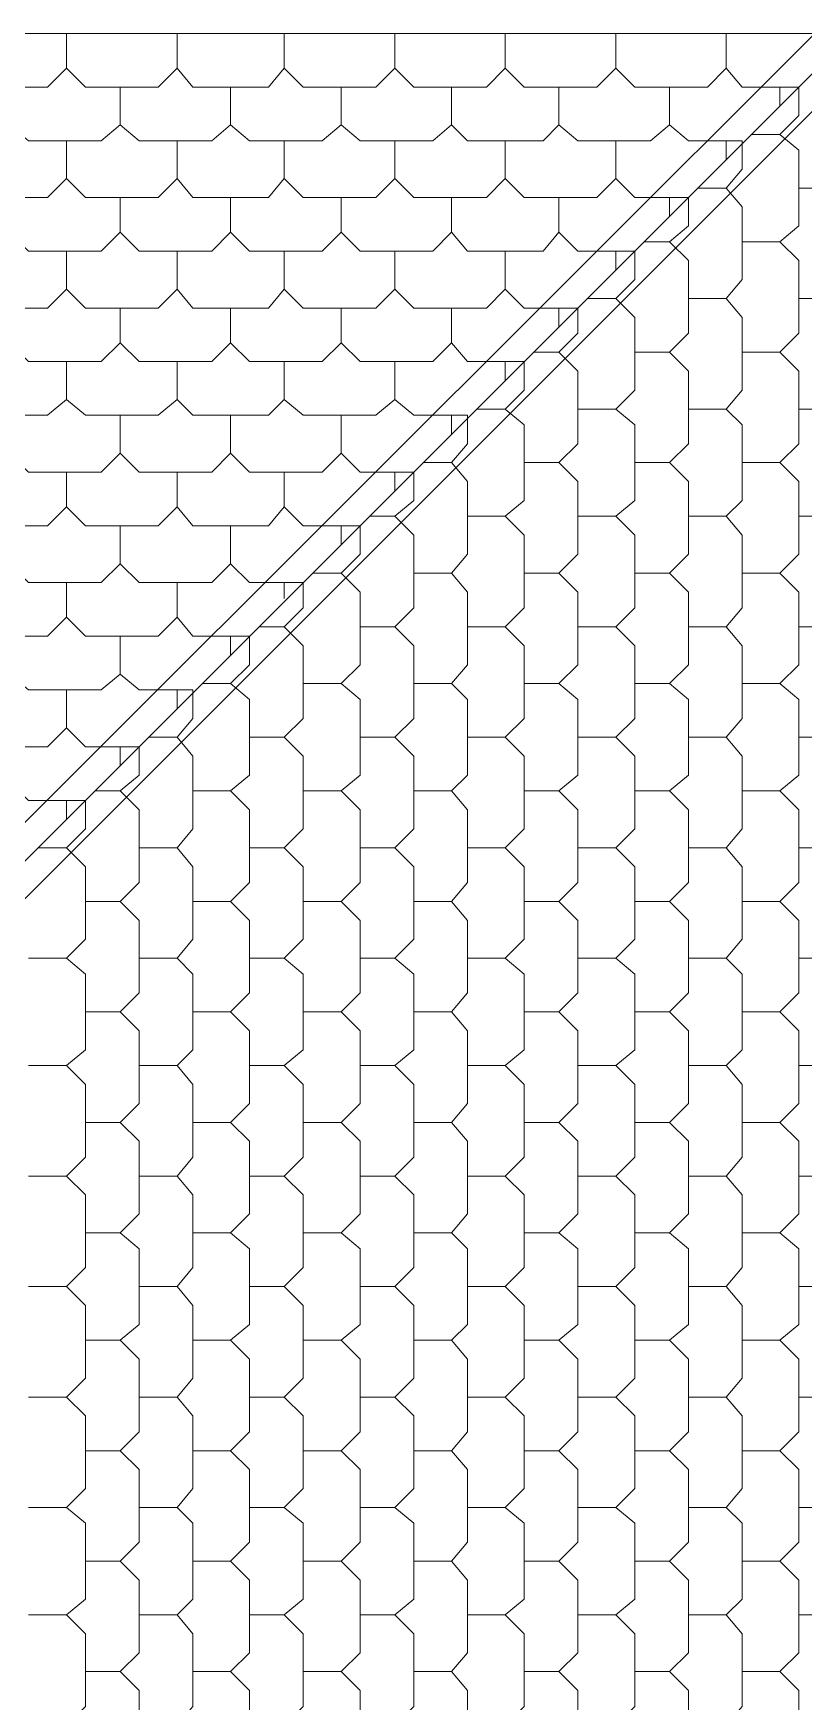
# Model space of a CAD drawing. Header units: millimetres. Extents: x -59 to 47, y 152 to 919.
# Drawn here: x 13.31 to 16.44, y 610.87 to 617.65 of the extents above; entities that cross this region are included whole.
import ezdxf

# ---------------------------------------------------------------- set-up
doc = ezdxf.new("R2010")
doc.units = ezdxf.units.MM
doc.layers.add('PDF_014408$BL-ROOF', color=7, linetype='Continuous')

msp = doc.modelspace()

# ---------------------------------------------------------------- linework, layer by layer
at = {"layer": 'PDF_014408$BL-ROOF', "lineweight": 9}
for points in [[(-49.6944, 617.6501), (-40.2316, 608.1873), (-32.5383, 608.1873), (-32.5383, 615.7909), (-9.4968, 615.7909), (-9.4968, 609.2259), (7.7619, 609.2259), (7.7619, 608.7771), (16.6349, 617.6501)], [(16.6349, 617.6501), (7.7619, 608.7771), (7.7619, 607.5975), (16.6349, 598.7245)]]:
    msp.add_lwpolyline(points, close=True, dxfattribs=at)
for points in [[(7.7619, 608.9438), (16.481, 617.6501)], [(12.9934, 617.509), (13.0703, 617.4321), (13.3652, 617.4321), (13.4422, 617.509), (13.4422, 617.6501)], [(13.4422, 617.509), (13.5191, 617.4321), (13.814, 617.4321), (13.891, 617.509), (13.891, 617.6501)], [(13.891, 617.509), (13.9551, 617.4321), (14.2628, 617.4321), (14.3269, 617.509), (14.3269, 617.6501)], [(14.3269, 617.509), (14.4038, 617.4321), (14.6988, 617.4321), (14.7757, 617.509), (14.7757, 617.6501)], [(14.7757, 617.509), (14.8526, 617.4321), (15.1475, 617.4321), (15.2245, 617.509), (15.2245, 617.6501)], [(15.2245, 617.509), (15.3014, 617.4321), (15.5963, 617.4321), (15.6732, 617.509), (15.6732, 617.6501)], [(16.122, 617.509), (16.122, 617.6501)], [(7.7619, 608.6232), (16.6349, 617.4962)], [(15.6732, 617.509), (15.7502, 617.4321), (16.0451, 617.4321), (16.122, 617.509), (16.1861, 617.4321), (16.4169, 617.4321), (16.4169, 617.3167), (16.34, 617.2398)], [(13.2114, 617.2782), (13.2883, 617.2141), (13.5832, 617.2141), (13.6602, 617.2782), (13.6602, 617.4321)], [(13.6602, 617.2782), (13.7371, 617.2141), (14.032, 617.2141), (14.1089, 617.2782), (14.1089, 617.4321)], [(14.1089, 617.2782), (14.1859, 617.2141), (14.4808, 617.2141), (14.5577, 617.2782), (14.5577, 617.4321)], [(14.5577, 617.2782), (14.6346, 617.2141), (14.9296, 617.2141), (15.0065, 617.2782), (15.0065, 617.4321)], [(15.0065, 617.2782), (15.0706, 617.2141), (15.3783, 617.2141), (15.4424, 617.2782), (15.4424, 617.4321)], [(15.4424, 617.2782), (15.5194, 617.2141), (15.8143, 617.2141), (15.8912, 617.2782), (15.8912, 617.4321)], [(16.34, 617.3552), (16.34, 617.4321)], [(15.8912, 617.2782), (15.9682, 617.2141), (16.1861, 617.2141), (16.1861, 617.0987), (16.122, 617.0218)], [(12.9934, 617.0603), (13.0703, 616.9833), (13.3652, 616.9833), (13.4422, 617.0603), (13.4422, 617.2141)], [(13.4422, 617.0603), (13.5191, 616.9833), (13.814, 616.9833), (13.891, 617.0603), (13.891, 617.2141)], [(13.891, 617.0603), (13.9551, 616.9833), (14.2628, 616.9833), (14.3269, 617.0603), (14.3269, 617.2141)], [(14.3269, 617.0603), (14.4038, 616.9833), (14.6988, 616.9833), (14.7757, 617.0603), (14.7757, 617.2141)], [(14.7757, 617.0603), (14.8526, 616.9833), (15.1475, 616.9833), (15.2245, 617.0603), (15.2245, 617.2141)], [(15.2245, 617.0603), (15.3014, 616.9833), (15.5963, 616.9833), (15.6732, 617.0603), (15.6732, 617.2141)], [(16.122, 617.1372), (16.122, 617.2141)], [(16.34, 616.8038), (16.4169, 616.8679), (16.4169, 617.1757), (16.34, 617.2398), (16.2246, 617.2398)], [(15.6732, 617.0603), (15.7502, 616.9833), (15.9682, 616.9833), (15.9682, 616.8679), (15.8912, 616.8038)], [(16.122, 616.573), (16.1861, 616.6499), (16.1861, 616.9449), (16.122, 617.0218), (16.0066, 617.0218)], [(16.6349, 616.9449), (16.558, 617.0218), (16.4169, 617.0218)], [(13.2114, 616.8423), (13.2883, 616.7653), (13.5832, 616.7653), (13.6602, 616.8423), (13.6602, 616.9833)], [(13.6602, 616.8423), (13.7371, 616.7653), (14.032, 616.7653), (14.1089, 616.8423), (14.1089, 616.9833)], [(14.1089, 616.8423), (14.1859, 616.7653), (14.4808, 616.7653), (14.5577, 616.8423), (14.5577, 616.9833)], [(14.5577, 616.8423), (14.6346, 616.7653), (14.9296, 616.7653), (15.0065, 616.8423), (15.0065, 616.9833)], [(15.0065, 616.8423), (15.0706, 616.7653), (15.3783, 616.7653), (15.4424, 616.8423), (15.4424, 616.9833)], [(15.8912, 616.9064), (15.8912, 616.9833)], [(15.4424, 616.8423), (15.5194, 616.7653), (15.7502, 616.7653), (15.7502, 616.6499), (15.6732, 616.573)], [(15.8912, 616.355), (15.9682, 616.432), (15.9682, 616.7269), (15.8912, 616.8038), (15.7886, 616.8038)], [(16.34, 616.355), (16.4169, 616.432), (16.4169, 616.7269), (16.34, 616.8038), (16.1861, 616.8038)], [(12.9934, 616.6115), (13.0703, 616.5345), (13.3652, 616.5345), (13.4422, 616.6115), (13.4422, 616.7653)], [(13.4422, 616.6115), (13.5191, 616.5345), (13.814, 616.5345), (13.891, 616.6115), (13.891, 616.7653)], [(13.891, 616.6115), (13.9551, 616.5345), (14.2628, 616.5345), (14.3269, 616.6115), (14.3269, 616.7653)], [(14.3269, 616.6115), (14.4038, 616.5345), (14.6988, 616.5345), (14.7757, 616.6115), (14.7757, 616.7653)], [(14.7757, 616.6115), (14.8526, 616.5345), (15.1475, 616.5345), (15.2245, 616.6115), (15.2245, 616.7653)], [(15.6732, 616.6884), (15.6732, 616.7653)], [(15.2245, 616.6115), (15.3014, 616.5345), (15.5194, 616.5345), (15.5194, 616.432), (15.4424, 616.355)], [(13.2114, 616.3935), (13.2883, 616.3166), (13.5832, 616.3166), (13.6602, 616.3935), (13.6602, 616.5345)], [(13.6602, 616.3935), (13.7371, 616.3166), (14.032, 616.3166), (14.1089, 616.3935), (14.1089, 616.5345)], [(14.1089, 616.3935), (14.1859, 616.3166), (14.4808, 616.3166), (14.5577, 616.3935), (14.5577, 616.5345)], [(14.5577, 616.3935), (14.6346, 616.3166), (14.9296, 616.3166), (15.0065, 616.3935), (15.0065, 616.5345)], [(15.4424, 616.4576), (15.4424, 616.5345)], [(15.6732, 616.1242), (15.7502, 616.2012), (15.7502, 616.4961), (15.6732, 616.573), (15.5578, 616.573)], [(16.122, 616.1242), (16.1861, 616.2012), (16.1861, 616.4961), (16.122, 616.573), (15.9682, 616.573)], [(16.6349, 616.4961), (16.558, 616.573), (16.4169, 616.573)], [(15.0065, 616.3935), (15.0706, 616.3166), (15.3014, 616.3166), (15.3014, 616.2012), (15.2245, 616.1242)], [(15.4424, 615.9063), (15.5194, 615.9832), (15.5194, 616.2781), (15.4424, 616.355), (15.3399, 616.355)], [(15.8912, 615.9063), (15.9682, 615.9832), (15.9682, 616.2781), (15.8912, 616.355), (15.7502, 616.355)], [(16.34, 615.9063), (16.4169, 615.9832), (16.4169, 616.2781), (16.34, 616.355), (16.1861, 616.355)], [(12.9934, 616.1627), (13.0703, 616.0986), (13.3652, 616.0986), (13.4422, 616.1627), (13.4422, 616.3166)], [(13.4422, 616.1627), (13.5191, 616.0986), (13.814, 616.0986), (13.891, 616.1627), (13.891, 616.3166)], [(13.891, 616.1627), (13.9551, 616.0986), (14.2628, 616.0986), (14.3269, 616.1627), (14.3269, 616.3166)], [(14.3269, 616.1627), (14.4038, 616.0986), (14.6988, 616.0986), (14.7757, 616.1627), (14.7757, 616.3166)], [(15.2245, 616.2396), (15.2245, 616.3166)], [(14.7757, 616.1627), (14.8526, 616.0986), (15.0706, 616.0986), (15.0706, 615.9832), (15.0065, 615.9063)], [(15.2245, 615.6883), (15.3014, 615.7524), (15.3014, 616.0601), (15.2245, 616.1242), (15.1091, 616.1242)], [(15.6732, 615.6883), (15.7502, 615.7524), (15.7502, 616.0601), (15.6732, 616.1242), (15.5194, 616.1242)], [(16.122, 615.6883), (16.1861, 615.7524), (16.1861, 616.0601), (16.122, 616.1242), (15.9682, 616.1242)], [(16.6349, 616.0601), (16.558, 616.1242), (16.4169, 616.1242)], [(13.2114, 615.9447), (13.2883, 615.8678), (13.5832, 615.8678), (13.6602, 615.9447), (13.6602, 616.0986)], [(13.6602, 615.9447), (13.7371, 615.8678), (14.032, 615.8678), (14.1089, 615.9447), (14.1089, 616.0986)], [(14.1089, 615.9447), (14.1859, 615.8678), (14.4808, 615.8678), (14.5577, 615.9447), (14.5577, 616.0986)], [(15.0065, 616.0217), (15.0065, 616.0986)], [(14.5577, 615.9447), (14.6346, 615.8678), (14.8526, 615.8678), (14.8526, 615.7524), (14.7757, 615.6883)], [(12.9934, 615.7267), (13.0703, 615.6498), (13.3652, 615.6498), (13.4422, 615.7267), (13.4422, 615.8678)], [(13.4422, 615.7267), (13.5191, 615.6498), (13.814, 615.6498), (13.891, 615.7267), (13.891, 615.8678)], [(13.891, 615.7267), (13.9551, 615.6498), (14.2628, 615.6498), (14.3269, 615.7267), (14.3269, 615.8678)], [(14.7757, 615.7909), (14.7757, 615.8678)], [(15.0065, 615.4575), (15.0706, 615.5344), (15.0706, 615.8293), (15.0065, 615.9063), (14.8911, 615.9063)], [(15.4424, 615.4575), (15.5194, 615.5344), (15.5194, 615.8293), (15.4424, 615.9063), (15.3014, 615.9063)], [(15.8912, 615.4575), (15.9682, 615.5344), (15.9682, 615.8293), (15.8912, 615.9063), (15.7502, 615.9063)], [(16.34, 615.4575), (16.4169, 615.5344), (16.4169, 615.8293), (16.34, 615.9063), (16.1861, 615.9063)], [(14.3269, 615.7267), (14.4038, 615.6498), (14.6346, 615.6498), (14.6346, 615.5344), (14.5577, 615.4575)], [(13.2114, 615.4959), (13.2883, 615.419), (13.5832, 615.419), (13.6602, 615.4959), (13.6602, 615.6498)], [(13.6602, 615.4959), (13.7371, 615.419), (14.032, 615.419), (14.1089, 615.4959), (14.1089, 615.6498)], [(14.5577, 615.5729), (14.5577, 615.6498)], [(14.7757, 615.2395), (14.8526, 615.3164), (14.8526, 615.6113), (14.7757, 615.6883), (14.6731, 615.6883)], [(15.2245, 615.2395), (15.3014, 615.3164), (15.3014, 615.6113), (15.2245, 615.6883), (15.0706, 615.6883)], [(15.6732, 615.2395), (15.7502, 615.3164), (15.7502, 615.6113), (15.6732, 615.6883), (15.5194, 615.6883)], [(16.122, 615.2395), (16.1861, 615.3164), (16.1861, 615.6113), (16.122, 615.6883), (15.9682, 615.6883)], [(16.6349, 615.6113), (16.558, 615.6883), (16.4169, 615.6883)], [(14.1089, 615.4959), (14.1859, 615.419), (14.4038, 615.419), (14.4038, 615.3164), (14.3269, 615.2395)], [(14.5577, 615.0087), (14.6346, 615.0856), (14.6346, 615.3805), (14.5577, 615.4575), (14.4423, 615.4575)], [(15.0065, 615.0087), (15.0706, 615.0856), (15.0706, 615.3805), (15.0065, 615.4575), (14.8526, 615.4575)], [(15.4424, 615.0087), (15.5194, 615.0856), (15.5194, 615.3805), (15.4424, 615.4575), (15.3014, 615.4575)], [(15.8912, 615.0087), (15.9682, 615.0856), (15.9682, 615.3805), (15.8912, 615.4575), (15.7502, 615.4575)], [(16.34, 615.0087), (16.4169, 615.0856), (16.4169, 615.3805), (16.34, 615.4575), (16.1861, 615.4575)], [(12.9934, 615.278), (13.0703, 615.201), (13.3652, 615.201), (13.4422, 615.278), (13.4422, 615.419)], [(13.4422, 615.278), (13.5191, 615.201), (13.814, 615.201), (13.891, 615.278), (13.891, 615.419)], [(14.3269, 615.3549), (14.3269, 615.419)], [(13.891, 615.278), (13.9551, 615.201), (14.1859, 615.201), (14.1859, 615.0856), (14.1089, 615.0087)], [(13.2114, 615.0472), (13.2883, 614.9831), (13.5832, 614.9831), (13.6602, 615.0472), (13.6602, 615.201)], [(14.1089, 615.1241), (14.1089, 615.201)], [(14.3269, 614.7907), (14.4038, 614.8677), (14.4038, 615.1626), (14.3269, 615.2395), (14.2243, 615.2395)], [(14.7757, 614.7907), (14.8526, 614.8677), (14.8526, 615.1626), (14.7757, 615.2395), (14.6346, 615.2395)], [(15.2245, 614.7907), (15.3014, 614.8677), (15.3014, 615.1626), (15.2245, 615.2395), (15.0706, 615.2395)], [(15.6732, 614.7907), (15.7502, 614.8677), (15.7502, 615.1626), (15.6732, 615.2395), (15.5194, 615.2395)], [(16.122, 614.7907), (16.1861, 614.8677), (16.1861, 615.1626), (16.122, 615.2395), (15.9682, 615.2395)], [(16.6349, 615.1626), (16.558, 615.2395), (16.4169, 615.2395)], [(13.6602, 615.0472), (13.7371, 614.9831), (13.9551, 614.9831), (13.9551, 614.8677), (13.891, 614.7907)], [(12.9934, 614.8292), (13.0703, 614.7523), (13.3652, 614.7523), (13.4422, 614.8292), (13.4422, 614.9831)], [(13.891, 614.9061), (13.891, 614.9831)], [(14.1089, 614.5727), (14.1859, 614.6369), (14.1859, 614.9446), (14.1089, 615.0087), (13.9935, 615.0087)], [(14.5577, 614.5727), (14.6346, 614.6369), (14.6346, 614.9446), (14.5577, 615.0087), (14.4038, 615.0087)], [(15.0065, 614.5727), (15.0706, 614.6369), (15.0706, 614.9446), (15.0065, 615.0087), (14.8526, 615.0087)], [(15.4424, 614.5727), (15.5194, 614.6369), (15.5194, 614.9446), (15.4424, 615.0087), (15.3014, 615.0087)], [(15.8912, 614.5727), (15.9682, 614.6369), (15.9682, 614.9446), (15.8912, 615.0087), (15.7502, 615.0087)], [(16.34, 614.5727), (16.4169, 614.6369), (16.4169, 614.9446), (16.34, 615.0087), (16.1861, 615.0087)], [(13.4422, 614.8292), (13.5191, 614.7523), (13.7371, 614.7523), (13.7371, 614.6369), (13.6602, 614.5727)], [(13.891, 614.3419), (13.9551, 614.4189), (13.9551, 614.7138), (13.891, 614.7907), (13.7756, 614.7907)], [(14.3269, 614.3419), (14.4038, 614.4189), (14.4038, 614.7138), (14.3269, 614.7907), (14.1859, 614.7907)], [(14.7757, 614.3419), (14.8526, 614.4189), (14.8526, 614.7138), (14.7757, 614.7907), (14.6346, 614.7907)], [(15.2245, 614.3419), (15.3014, 614.4189), (15.3014, 614.7138), (15.2245, 614.7907), (15.0706, 614.7907)], [(15.6732, 614.3419), (15.7502, 614.4189), (15.7502, 614.7138), (15.6732, 614.7907), (15.5194, 614.7907)], [(16.122, 614.3419), (16.1861, 614.4189), (16.1861, 614.7138), (16.122, 614.7907), (15.9682, 614.7907)], [(16.6349, 614.7138), (16.558, 614.7907), (16.4169, 614.7907)], [(13.6602, 614.6753), (13.6602, 614.7523)], [(13.2114, 614.6112), (13.2883, 614.5343), (13.5191, 614.5343), (13.5191, 614.4189), (13.4422, 614.3419)], [(13.6602, 614.124), (13.7371, 614.2009), (13.7371, 614.4958), (13.6602, 614.5727), (13.5576, 614.5727)], [(14.1089, 614.124), (14.1859, 614.2009), (14.1859, 614.4958), (14.1089, 614.5727), (13.9551, 614.5727)], [(14.5577, 614.124), (14.6346, 614.2009), (14.6346, 614.4958), (14.5577, 614.5727), (14.4038, 614.5727)], [(15.0065, 614.124), (15.0706, 614.2009), (15.0706, 614.4958), (15.0065, 614.5727), (14.8526, 614.5727)], [(15.4424, 614.124), (15.5194, 614.2009), (15.5194, 614.4958), (15.4424, 614.5727), (15.3014, 614.5727)], [(15.8912, 614.124), (15.9682, 614.2009), (15.9682, 614.4958), (15.8912, 614.5727), (15.7502, 614.5727)], [(16.34, 614.124), (16.4169, 614.2009), (16.4169, 614.4958), (16.34, 614.5727), (16.1861, 614.5727)], [(13.4422, 614.4573), (13.4422, 614.5343)], [(13.4422, 613.8932), (13.5191, 613.9701), (13.5191, 614.265), (13.4422, 614.3419), (13.3268, 614.3419)], [(13.891, 613.8932), (13.9551, 613.9701), (13.9551, 614.265), (13.891, 614.3419), (13.7371, 614.3419)], [(14.3269, 613.8932), (14.4038, 613.9701), (14.4038, 614.265), (14.3269, 614.3419), (14.1859, 614.3419)], [(14.7757, 613.8932), (14.8526, 613.9701), (14.8526, 614.265), (14.7757, 614.3419), (14.6346, 614.3419)], [(15.2245, 613.8932), (15.3014, 613.9701), (15.3014, 614.265), (15.2245, 614.3419), (15.0706, 614.3419)], [(15.6732, 613.8932), (15.7502, 613.9701), (15.7502, 614.265), (15.6732, 614.3419), (15.5194, 614.3419)], [(16.122, 613.8932), (16.1861, 613.9701), (16.1861, 614.265), (16.122, 614.3419), (15.9682, 614.3419)], [(16.6349, 614.265), (16.558, 614.3419), (16.4169, 614.3419)], [(13.6602, 613.6752), (13.7371, 613.7521), (13.7371, 614.047), (13.6602, 614.124), (13.5191, 614.124)], [(14.1089, 613.6752), (14.1859, 613.7521), (14.1859, 614.047), (14.1089, 614.124), (13.9551, 614.124)], [(14.5577, 613.6752), (14.6346, 613.7521), (14.6346, 614.047), (14.5577, 614.124), (14.4038, 614.124)], [(15.0065, 613.6752), (15.0706, 613.7521), (15.0706, 614.047), (15.0065, 614.124), (14.8526, 614.124)], [(15.4424, 613.6752), (15.5194, 613.7521), (15.5194, 614.047), (15.4424, 614.124), (15.3014, 614.124)], [(15.8912, 613.6752), (15.9682, 613.7521), (15.9682, 614.047), (15.8912, 614.124), (15.7502, 614.124)], [(16.34, 613.6752), (16.4169, 613.7521), (16.4169, 614.047), (16.34, 614.124), (16.1861, 614.124)], [(13.4422, 613.4572), (13.5191, 613.5213), (13.5191, 613.8291), (13.4422, 613.8932), (13.2883, 613.8932)], [(13.891, 613.4572), (13.9551, 613.5213), (13.9551, 613.8291), (13.891, 613.8932), (13.7371, 613.8932)], [(14.3269, 613.4572), (14.4038, 613.5213), (14.4038, 613.8291), (14.3269, 613.8932), (14.1859, 613.8932)], [(14.7757, 613.4572), (14.8526, 613.5213), (14.8526, 613.8291), (14.7757, 613.8932), (14.6346, 613.8932)], [(15.2245, 613.4572), (15.3014, 613.5213), (15.3014, 613.8291), (15.2245, 613.8932), (15.0706, 613.8932)], [(15.6732, 613.4572), (15.7502, 613.5213), (15.7502, 613.8291), (15.6732, 613.8932), (15.5194, 613.8932)], [(16.122, 613.4572), (16.1861, 613.5213), (16.1861, 613.8291), (16.122, 613.8932), (15.9682, 613.8932)], [(16.6349, 613.8291), (16.558, 613.8932), (16.4169, 613.8932)], [(13.6602, 613.2264), (13.7371, 613.3033), (13.7371, 613.5983), (13.6602, 613.6752), (13.5191, 613.6752)], [(14.1089, 613.2264), (14.1859, 613.3033), (14.1859, 613.5983), (14.1089, 613.6752), (13.9551, 613.6752)], [(14.5577, 613.2264), (14.6346, 613.3033), (14.6346, 613.5983), (14.5577, 613.6752), (14.4038, 613.6752)], [(15.0065, 613.2264), (15.0706, 613.3033), (15.0706, 613.5983), (15.0065, 613.6752), (14.8526, 613.6752)], [(15.4424, 613.2264), (15.5194, 613.3033), (15.5194, 613.5983), (15.4424, 613.6752), (15.3014, 613.6752)], [(15.8912, 613.2264), (15.9682, 613.3033), (15.9682, 613.5983), (15.8912, 613.6752), (15.7502, 613.6752)], [(16.34, 613.2264), (16.4169, 613.3033), (16.4169, 613.5983), (16.34, 613.6752), (16.1861, 613.6752)], [(13.4422, 613.0084), (13.5191, 613.0854), (13.5191, 613.3803), (13.4422, 613.4572), (13.2883, 613.4572)], [(13.891, 613.0084), (13.9551, 613.0854), (13.9551, 613.3803), (13.891, 613.4572), (13.7371, 613.4572)], [(14.3269, 613.0084), (14.4038, 613.0854), (14.4038, 613.3803), (14.3269, 613.4572), (14.1859, 613.4572)], [(14.7757, 613.0084), (14.8526, 613.0854), (14.8526, 613.3803), (14.7757, 613.4572), (14.6346, 613.4572)], [(15.2245, 613.0084), (15.3014, 613.0854), (15.3014, 613.3803), (15.2245, 613.4572), (15.0706, 613.4572)], [(15.6732, 613.0084), (15.7502, 613.0854), (15.7502, 613.3803), (15.6732, 613.4572), (15.5194, 613.4572)], [(16.122, 613.0084), (16.1861, 613.0854), (16.1861, 613.3803), (16.122, 613.4572), (15.9682, 613.4572)], [(16.6349, 613.3803), (16.558, 613.4572), (16.4169, 613.4572)], [(13.6602, 612.7776), (13.7371, 612.8546), (13.7371, 613.1495), (13.6602, 613.2264), (13.5191, 613.2264)], [(14.1089, 612.7776), (14.1859, 612.8546), (14.1859, 613.1495), (14.1089, 613.2264), (13.9551, 613.2264)], [(14.5577, 612.7776), (14.6346, 612.8546), (14.6346, 613.1495), (14.5577, 613.2264), (14.4038, 613.2264)], [(15.0065, 612.7776), (15.0706, 612.8546), (15.0706, 613.1495), (15.0065, 613.2264), (14.8526, 613.2264)], [(15.4424, 612.7776), (15.5194, 612.8546), (15.5194, 613.1495), (15.4424, 613.2264), (15.3014, 613.2264)], [(15.8912, 612.7776), (15.9682, 612.8546), (15.9682, 613.1495), (15.8912, 613.2264), (15.7502, 613.2264)], [(16.34, 612.7776), (16.4169, 612.8546), (16.4169, 613.1495), (16.34, 613.2264), (16.1861, 613.2264)], [(13.4422, 612.5597), (13.5191, 612.6366), (13.5191, 612.9315), (13.4422, 613.0084), (13.2883, 613.0084)], [(13.891, 612.5597), (13.9551, 612.6366), (13.9551, 612.9315), (13.891, 613.0084), (13.7371, 613.0084)], [(14.3269, 612.5597), (14.4038, 612.6366), (14.4038, 612.9315), (14.3269, 613.0084), (14.1859, 613.0084)], [(14.7757, 612.5597), (14.8526, 612.6366), (14.8526, 612.9315), (14.7757, 613.0084), (14.6346, 613.0084)], [(15.2245, 612.5597), (15.3014, 612.6366), (15.3014, 612.9315), (15.2245, 613.0084), (15.0706, 613.0084)], [(15.6732, 612.5597), (15.7502, 612.6366), (15.7502, 612.9315), (15.6732, 613.0084), (15.5194, 613.0084)], [(16.122, 612.5597), (16.1861, 612.6366), (16.1861, 612.9315), (16.122, 613.0084), (15.9682, 613.0084)], [(16.6349, 612.9315), (16.558, 613.0084), (16.4169, 613.0084)], [(13.6602, 612.3417), (13.7371, 612.4058), (13.7371, 612.7135), (13.6602, 612.7776), (13.5191, 612.7776)], [(14.1089, 612.3417), (14.1859, 612.4058), (14.1859, 612.7135), (14.1089, 612.7776), (13.9551, 612.7776)], [(14.5577, 612.3417), (14.6346, 612.4058), (14.6346, 612.7135), (14.5577, 612.7776), (14.4038, 612.7776)], [(15.0065, 612.3417), (15.0706, 612.4058), (15.0706, 612.7135), (15.0065, 612.7776), (14.8526, 612.7776)], [(15.4424, 612.3417), (15.5194, 612.4058), (15.5194, 612.7135), (15.4424, 612.7776), (15.3014, 612.7776)], [(15.8912, 612.3417), (15.9682, 612.4058), (15.9682, 612.7135), (15.8912, 612.7776), (15.7502, 612.7776)], [(16.34, 612.3417), (16.4169, 612.4058), (16.4169, 612.7135), (16.34, 612.7776), (16.1861, 612.7776)], [(13.4422, 612.1109), (13.5191, 612.1878), (13.5191, 612.4827), (13.4422, 612.5597), (13.2883, 612.5597)], [(13.891, 612.1109), (13.9551, 612.1878), (13.9551, 612.4827), (13.891, 612.5597), (13.7371, 612.5597)], [(14.3269, 612.1109), (14.4038, 612.1878), (14.4038, 612.4827), (14.3269, 612.5597), (14.1859, 612.5597)], [(14.7757, 612.1109), (14.8526, 612.1878), (14.8526, 612.4827), (14.7757, 612.5597), (14.6346, 612.5597)], [(15.2245, 612.1109), (15.3014, 612.1878), (15.3014, 612.4827), (15.2245, 612.5597), (15.0706, 612.5597)], [(15.6732, 612.1109), (15.7502, 612.1878), (15.7502, 612.4827), (15.6732, 612.5597), (15.5194, 612.5597)], [(16.122, 612.1109), (16.1861, 612.1878), (16.1861, 612.4827), (16.122, 612.5597), (15.9682, 612.5597)], [(16.6349, 612.4827), (16.558, 612.5597), (16.4169, 612.5597)], [(13.6602, 611.8929), (13.7371, 611.9698), (13.7371, 612.2647), (13.6602, 612.3417), (13.5191, 612.3417)], [(14.1089, 611.8929), (14.1859, 611.9698), (14.1859, 612.2647), (14.1089, 612.3417), (13.9551, 612.3417)], [(14.5577, 611.8929), (14.6346, 611.9698), (14.6346, 612.2647), (14.5577, 612.3417), (14.4038, 612.3417)], [(15.0065, 611.8929), (15.0706, 611.9698), (15.0706, 612.2647), (15.0065, 612.3417), (14.8526, 612.3417)], [(15.4424, 611.8929), (15.5194, 611.9698), (15.5194, 612.2647), (15.4424, 612.3417), (15.3014, 612.3417)], [(15.8912, 611.8929), (15.9682, 611.9698), (15.9682, 612.2647), (15.8912, 612.3417), (15.7502, 612.3417)], [(16.34, 611.8929), (16.4169, 611.9698), (16.4169, 612.2647), (16.34, 612.3417), (16.1861, 612.3417)], [(13.4422, 611.6621), (13.5191, 611.739), (13.5191, 612.034), (13.4422, 612.1109), (13.2883, 612.1109)], [(13.891, 611.6621), (13.9551, 611.739), (13.9551, 612.034), (13.891, 612.1109), (13.7371, 612.1109)], [(14.3269, 611.6621), (14.4038, 611.739), (14.4038, 612.034), (14.3269, 612.1109), (14.1859, 612.1109)], [(14.7757, 611.6621), (14.8526, 611.739), (14.8526, 612.034), (14.7757, 612.1109), (14.6346, 612.1109)], [(15.2245, 611.6621), (15.3014, 611.739), (15.3014, 612.034), (15.2245, 612.1109), (15.0706, 612.1109)], [(15.6732, 611.6621), (15.7502, 611.739), (15.7502, 612.034), (15.6732, 612.1109), (15.5194, 612.1109)], [(16.122, 611.6621), (16.1861, 611.739), (16.1861, 612.034), (16.122, 612.1109), (15.9682, 612.1109)], [(16.6349, 612.034), (16.558, 612.1109), (16.4169, 612.1109)], [(13.6602, 611.4441), (13.7371, 611.5211), (13.7371, 611.816), (13.6602, 611.8929), (13.5191, 611.8929)], [(14.1089, 611.4441), (14.1859, 611.5211), (14.1859, 611.816), (14.1089, 611.8929), (13.9551, 611.8929)], [(14.5577, 611.4441), (14.6346, 611.5211), (14.6346, 611.816), (14.5577, 611.8929), (14.4038, 611.8929)], [(15.0065, 611.4441), (15.0706, 611.5211), (15.0706, 611.816), (15.0065, 611.8929), (14.8526, 611.8929)], [(15.4424, 611.4441), (15.5194, 611.5211), (15.5194, 611.816), (15.4424, 611.8929), (15.3014, 611.8929)], [(15.8912, 611.4441), (15.9682, 611.5211), (15.9682, 611.816), (15.8912, 611.8929), (15.7502, 611.8929)], [(16.34, 611.4441), (16.4169, 611.5211), (16.4169, 611.816), (16.34, 611.8929), (16.1861, 611.8929)], [(13.4422, 611.2262), (13.5191, 611.2903), (13.5191, 611.598), (13.4422, 611.6621), (13.2883, 611.6621)], [(13.891, 611.2262), (13.9551, 611.2903), (13.9551, 611.598), (13.891, 611.6621), (13.7371, 611.6621)], [(14.3269, 611.2262), (14.4038, 611.2903), (14.4038, 611.598), (14.3269, 611.6621), (14.1859, 611.6621)], [(14.7757, 611.2262), (14.8526, 611.2903), (14.8526, 611.598), (14.7757, 611.6621), (14.6346, 611.6621)], [(15.2245, 611.2262), (15.3014, 611.2903), (15.3014, 611.598), (15.2245, 611.6621), (15.0706, 611.6621)], [(15.6732, 611.2262), (15.7502, 611.2903), (15.7502, 611.598), (15.6732, 611.6621), (15.5194, 611.6621)], [(16.122, 611.2262), (16.1861, 611.2903), (16.1861, 611.598), (16.122, 611.6621), (15.9682, 611.6621)], [(16.6349, 611.598), (16.558, 611.6621), (16.4169, 611.6621)], [(13.6602, 610.9954), (13.7371, 611.0723), (13.7371, 611.3672), (13.6602, 611.4441), (13.5191, 611.4441)], [(14.1089, 610.9954), (14.1859, 611.0723), (14.1859, 611.3672), (14.1089, 611.4441), (13.9551, 611.4441)], [(14.5577, 610.9954), (14.6346, 611.0723), (14.6346, 611.3672), (14.5577, 611.4441), (14.4038, 611.4441)], [(15.0065, 610.9954), (15.0706, 611.0723), (15.0706, 611.3672), (15.0065, 611.4441), (14.8526, 611.4441)], [(15.4424, 610.9954), (15.5194, 611.0723), (15.5194, 611.3672), (15.4424, 611.4441), (15.3014, 611.4441)], [(15.8912, 610.9954), (15.9682, 611.0723), (15.9682, 611.3672), (15.8912, 611.4441), (15.7502, 611.4441)], [(16.34, 610.9954), (16.4169, 611.0723), (16.4169, 611.3672), (16.34, 611.4441), (16.1861, 611.4441)], [(13.4422, 610.7774), (13.5191, 610.8543), (13.5191, 611.1492), (13.4422, 611.2262), (13.2883, 611.2262)], [(13.891, 610.7774), (13.9551, 610.8543), (13.9551, 611.1492), (13.891, 611.2262), (13.7371, 611.2262)], [(14.3269, 610.7774), (14.4038, 610.8543), (14.4038, 611.1492), (14.3269, 611.2262), (14.1859, 611.2262)], [(14.7757, 610.7774), (14.8526, 610.8543), (14.8526, 611.1492), (14.7757, 611.2262), (14.6346, 611.2262)], [(15.2245, 610.7774), (15.3014, 610.8543), (15.3014, 611.1492), (15.2245, 611.2262), (15.0706, 611.2262)], [(15.6732, 610.7774), (15.7502, 610.8543), (15.7502, 611.1492), (15.6732, 611.2262), (15.5194, 611.2262)], [(16.122, 610.7774), (16.1861, 610.8543), (16.1861, 611.1492), (16.122, 611.2262), (15.9682, 611.2262)], [(16.6349, 611.1492), (16.558, 611.2262), (16.4169, 611.2262)], [(13.6602, 610.5466), (13.7371, 610.6235), (13.7371, 610.9184), (13.6602, 610.9954), (13.5191, 610.9954)], [(14.1089, 610.5466), (14.1859, 610.6235), (14.1859, 610.9184), (14.1089, 610.9954), (13.9551, 610.9954)], [(14.5577, 610.5466), (14.6346, 610.6235), (14.6346, 610.9184), (14.5577, 610.9954), (14.4038, 610.9954)], [(15.0065, 610.5466), (15.0706, 610.6235), (15.0706, 610.9184), (15.0065, 610.9954), (14.8526, 610.9954)], [(15.4424, 610.5466), (15.5194, 610.6235), (15.5194, 610.9184), (15.4424, 610.9954), (15.3014, 610.9954)], [(15.8912, 610.5466), (15.9682, 610.6235), (15.9682, 610.9184), (15.8912, 610.9954), (15.7502, 610.9954)], [(16.34, 610.5466), (16.4169, 610.6235), (16.4169, 610.9184), (16.34, 610.9954), (16.1861, 610.9954)]]:
    msp.add_lwpolyline(points, dxfattribs=at)

doc.saveas('drawing.dxf')
